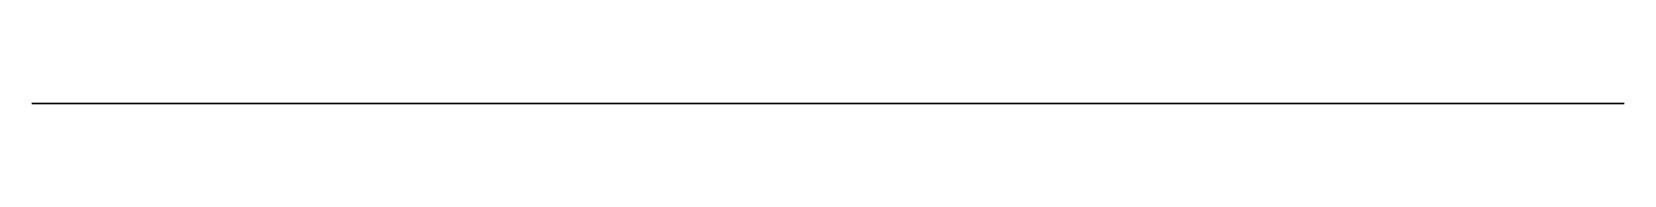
# Model space of a CAD drawing. Header units: millimetres. Extents: x 50.9 to 69.7, y 0 to 0.
import ezdxf

# ---------------------------------------------------------------- set-up
doc = ezdxf.new("R2010")
doc.units = ezdxf.units.MM
doc.layers.get('0').update_dxf_attribs({"color": 194, "true_color": 0x551cb1})

msp = doc.modelspace()

# ---------------------------------------------------------------- linework, layer by layer
at = {"color": 121, "true_color": 0xa6e5e5}
msp.add_polyline3d([(62.911, 0, 120.774), (62.902, 0, 120.651), (62.889, 0, 120.529), (62.871, 0, 120.407), (62.848, 0, 120.286), (62.82, 0, 120.167), (62.788, 0, 120.048), (62.751, 0, 119.931), (62.71, 0, 119.816), (62.665, 0, 119.702), (62.615, 0, 119.589), (62.562, 0, 119.479), (62.503, 0, 119.371), (62.441, 0, 119.265), (62.375, 0, 119.161), (62.305, 0, 119.06), (62.231, 0, 118.962), (62.362, 0, 118.877), (62.49, 0, 118.787), (62.612, 0, 118.691), (62.731, 0, 118.59), (62.844, 0, 118.483), (62.953, 0, 118.372), (63.056, 0, 118.255), (63.154, 0, 118.133), (63.248, 0, 118.005), (63.336, 0, 117.872), (63.417, 0, 117.735), (63.492, 0, 117.596), (63.556, 0, 117.46), (63.611, 0, 117.321), (63.659, 0, 117.18), (63.7, 0, 117.035), (63.734, 0, 116.888), (63.763, 0, 116.739), (63.804, 0, 116.435), (63.829, 0, 116.125), (63.84, 0, 115.812), (63.844, 0, 115.183), (63.844, 0, 114.377), (64.106, 0, 114.305), (64.361, 0, 114.218), (64.611, 0, 114.117), (64.853, 0, 114.004), (65.089, 0, 113.877), (65.316, 0, 113.738), (65.535, 0, 113.587), (65.745, 0, 113.425), (65.947, 0, 113.251), (66.138, 0, 113.066), (66.319, 0, 112.87), (66.49, 0, 112.665), (66.649, 0, 112.449), (66.797, 0, 112.225), (66.933, 0, 111.991), (67.056, 0, 111.749), (67.165, 0, 111.501), (67.26, 0, 111.248), (67.34, 0, 110.991), (67.406, 0, 110.732), (67.457, 0, 110.469), (67.493, 0, 110.205), (67.515, 0, 109.94), (67.522, 0, 109.674), (67.515, 0, 109.409), (67.493, 0, 109.143), (67.457, 0, 108.879), (67.406, 0, 108.617), (67.34, 0, 108.357), (67.26, 0, 108.101), (67.165, 0, 107.848), (67.056, 0, 107.599), (66.933, 0, 107.357), (66.797, 0, 107.124), (66.649, 0, 106.899), (66.49, 0, 106.684), (66.319, 0, 106.478), (66.138, 0, 106.283), (65.947, 0, 106.098), (65.745, 0, 105.924), (65.535, 0, 105.761), (65.316, 0, 105.61), (65.089, 0, 105.472), (64.853, 0, 105.345), (64.611, 0, 105.231), (64.361, 0, 105.131), (64.106, 0, 105.044), (63.844, 0, 104.971), (63.905, 0, 104.751), (63.951, 0, 104.529), (63.984, 0, 104.304), (64.003, 0, 104.078), (64.009, 0, 103.851), (64, 0, 103.624), (63.977, 0, 103.398), (63.941, 0, 103.173), (63.9, 0, 102.99), (63.851, 0, 102.81), (63.792, 0, 102.632), (63.724, 0, 102.457), (63.648, 0, 102.287), (63.564, 0, 102.12), (63.471, 0, 101.958), (63.371, 0, 101.801), (63.31, 0, 101.714), (63.246, 0, 101.63), (63.106, 0, 101.464), (62.954, 0, 101.304), (62.792, 0, 101.151), (62.623, 0, 101.004), (62.449, 0, 100.864), (62.098, 0, 100.609), (61.942, 0, 100.498), (61.791, 0, 100.382), (61.646, 0, 100.261), (61.505, 0, 100.136), (61.369, 0, 100.006), (61.239, 0, 99.872), (61.114, 0, 99.733), (60.994, 0, 99.59), (60.879, 0, 99.444), (60.771, 0, 99.294), (60.668, 0, 99.141), (60.57, 0, 98.984), (60.479, 0, 98.824), (60.393, 0, 98.661), (60.313, 0, 98.496), (60.239, 0, 98.328), (60.172, 0, 98.157), (60.111, 0, 97.985), (60.056, 0, 97.81), (60.007, 0, 97.633), (59.965, 0, 97.455), (59.929, 0, 97.275), (59.9, 0, 97.094), (59.878, 0, 96.912), (59.862, 0, 96.729), (59.854, 0, 96.545), (59.852, 0, 96.36), (59.858, 0, 96.175), (59.87, 0, 95.99), (59.89, 0, 95.805), (59.917, 0, 95.62), (59.952, 0, 95.435), (60.017, 0, 95.164), (60.1, 0, 94.891), (60.2, 0, 94.616), (60.314, 0, 94.339), (60.581, 0, 93.785), (60.887, 0, 93.235), (61.565, 0, 92.166), (62.243, 0, 91.176), (63.093, 0, 89.898), (63.918, 0, 88.558), (64.692, 0, 87.174), (65.394, 0, 85.761), (65.999, 0, 84.335), (66.258, 0, 83.623), (66.484, 0, 82.914), (66.675, 0, 82.21), (66.826, 0, 81.513), (66.937, 0, 80.825), (67.002, 0, 80.148), (67.032, 0, 79.256), (67.012, 0, 78.363), (66.941, 0, 77.472), (66.821, 0, 76.587), (66.652, 0, 75.709), (66.435, 0, 74.843), (66.171, 0, 73.99), (65.859, 0, 73.153), (65.502, 0, 72.337), (65.101, 0, 71.543), (64.658, 0, 70.774), (64.173, 0, 70.031), (63.648, 0, 69.316), (63.084, 0, 68.631), (62.482, 0, 67.977), (61.843, 0, 67.356), (61.976, 0, 67.255), (62.106, 0, 67.148), (62.231, 0, 67.037), (62.352, 0, 66.921), (62.467, 0, 66.8), (62.578, 0, 66.674), (62.684, 0, 66.544), (62.784, 0, 66.409), (62.88, 0, 66.268), (62.971, 0, 66.123), (63.056, 0, 65.974), (63.134, 0, 65.823), (63.202, 0, 65.675), (63.262, 0, 65.525), (63.315, 0, 65.371), (63.362, 0, 65.215), (63.402, 0, 65.057), (63.436, 0, 64.897), (63.489, 0, 64.571), (63.524, 0, 64.239), (63.545, 0, 63.904), (63.556, 0, 63.232), (63.556, 0, 62.529), (63.694, 0, 62.5), (63.83, 0, 62.465), (63.964, 0, 62.425), (64.096, 0, 62.38), (64.226, 0, 62.329), (64.353, 0, 62.273), (64.478, 0, 62.212), (64.601, 0, 62.147), (64.721, 0, 62.076), (64.838, 0, 62.001), (64.952, 0, 61.921), (65.062, 0, 61.836), (65.17, 0, 61.747), (65.274, 0, 61.654), (65.374, 0, 61.556), (65.471, 0, 61.453), (65.563, 0, 61.347), (65.651, 0, 61.238), (65.734, 0, 61.125), (65.812, 0, 61.01), (65.886, 0, 60.891), (65.955, 0, 60.77), (66.018, 0, 60.647), (66.077, 0, 60.52), (66.13, 0, 60.392), (66.179, 0, 60.262), (66.222, 0, 60.129), (66.26, 0, 59.995), (66.292, 0, 59.859), (66.319, 0, 59.722), (66.341, 0, 59.584), (66.357, 0, 59.444), (66.367, 0, 59.304), (66.372, 0, 59.163), (66.371, 0, 59.024), (66.364, 0, 58.884), (66.352, 0, 58.745), (66.334, 0, 58.607), (66.31, 0, 58.47), (66.282, 0, 58.334), (66.248, 0, 58.199), (66.208, 0, 58.066), (66.163, 0, 57.934), (66.113, 0, 57.804), (66.057, 0, 57.676), (65.997, 0, 57.55), (65.931, 0, 57.426), (65.86, 0, 57.305), (66.002, 0, 57.242), (66.14, 0, 57.17), (66.274, 0, 57.09), (66.402, 0, 57.002), (66.446, 0, 56.968), (66.488, 0, 56.931), (66.53, 0, 56.89), (66.571, 0, 56.847), (66.651, 0, 56.754), (66.729, 0, 56.654), (67.024, 0, 56.223), (67.093, 0, 56.125), (67.166, 0, 56.029), (67.243, 0, 55.935), (67.324, 0, 55.845), (67.409, 0, 55.758), (67.497, 0, 55.676), (67.588, 0, 55.598), (67.683, 0, 55.525), (67.781, 0, 55.457), (67.883, 0, 55.393), (67.987, 0, 55.332), (68.093, 0, 55.275), (68.201, 0, 55.223), (68.311, 0, 55.174), (68.534, 0, 55.087), (68.718, 0, 55.022), (68.9, 0, 54.949), (68.987, 0, 54.909), (69.071, 0, 54.864), (69.111, 0, 54.84), (69.15, 0, 54.814), (69.188, 0, 54.787), (69.224, 0, 54.759), (69.259, 0, 54.729), (69.293, 0, 54.698), (69.326, 0, 54.664), (69.358, 0, 54.628), (69.389, 0, 54.591), (69.418, 0, 54.552), (69.474, 0, 54.472), (69.525, 0, 54.387), (69.57, 0, 54.301), (69.608, 0, 54.213), (69.624, 0, 54.17), (69.639, 0, 54.126), (69.651, 0, 54.083), (69.662, 0, 54.04), (69.679, 0, 53.952), (69.69, 0, 53.863), (69.697, 0, 53.773), (69.701, 0, 53.408), (69.701, 0, -20.915), (50.915, 0, -20.915), (50.915, 0, 127.878), (58.922, 0, 127.872), (58.952, 0, 127.544), (59.002, 0, 127.219), (59.048, 0, 126.994), (59.105, 0, 126.773), (59.171, 0, 126.554), (59.247, 0, 126.339), (59.331, 0, 126.127), (59.425, 0, 125.92), (59.527, 0, 125.717), (59.638, 0, 125.518), (59.757, 0, 125.324), (59.885, 0, 125.135), (60.02, 0, 124.951), (60.163, 0, 124.773), (60.313, 0, 124.601), (60.471, 0, 124.435), (60.636, 0, 124.275), (60.808, 0, 124.122), (61.336, 0, 123.677), (61.904, 0, 123.166), (62.024, 0, 123.044), (62.138, 0, 122.917), (62.245, 0, 122.785), (62.345, 0, 122.649), (62.438, 0, 122.509), (62.523, 0, 122.365), (62.601, 0, 122.217), (62.671, 0, 122.066), (62.733, 0, 121.912), (62.786, 0, 121.755), (62.83, 0, 121.596), (62.866, 0, 121.434), (62.892, 0, 121.271), (62.908, 0, 121.107), (62.915, 0, 120.941)], close=True, dxfattribs=at)

doc.saveas('drawing.dxf')
